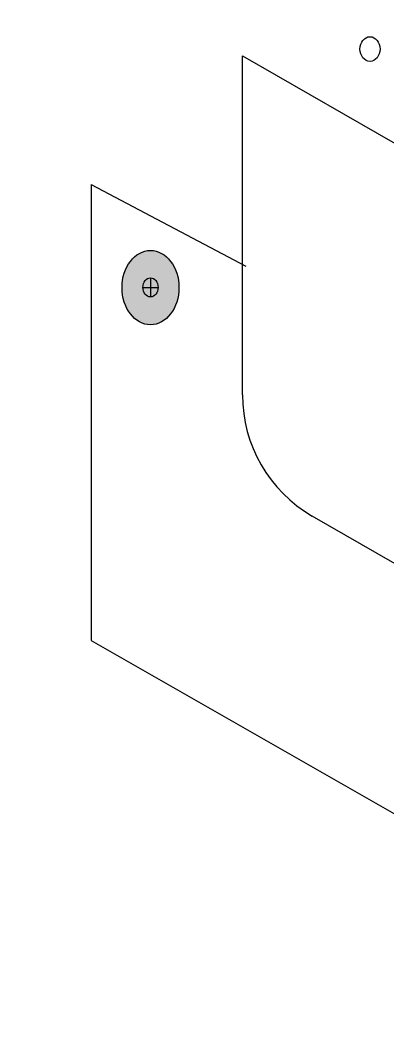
# Model space of a CAD drawing. Extents: x -1140 to 5605, y -816 to 2382.
# Drawn here: x 797.6 to 845, y 1097 to 1226.3 of the extents above; entities that cross this region are included whole.
import ezdxf

# ---------------------------------------------------------------- set-up
doc = ezdxf.new("R2010")
doc.units = 0
doc.header["$MEASUREMENT"] = 0
for name, color, linetype, lineweight in [('G-ANNO-TTLB', 7, 'Continuous', 0), ('TYVEK', 7, 'Continuous', 0), ('wall scratch', 7, 'Continuous', 0)]:
    doc.layers.add(name, color=color, linetype=linetype, lineweight=lineweight)

# ---------------------------------------------------------------- blocks, each defined once
blk = doc.blocks.new('Block_48')
at = {"layer": 'wall scratch', "color": 18, "lineweight": 25, "true_color": 0x000000}
blk.add_ellipse((842.69, 1222.57), major_axis=(0, 1.59), ratio=0.812499, dxfattribs=at)
blk = doc.blocks.new('Block_128')
at = {"layer": 'TYVEK', "color": 4, "lineweight": 25, "true_color": 0x00ffff}
blk.add_lwpolyline([(804.12, 1200.04)], dxfattribs=at)

msp = doc.modelspace()

# ---------------------------------------------------------------- hatches: boundary and pattern name
at = {"layer": 'G-ANNO-TTLB', "true_color": 0xff00ff, "transparency": 33554687}
h = msp.add_hatch(color=6, dxfattribs=at)
edge = h.paths.add_edge_path()
edge.add_spline(control_points=[(1815.43, -731.7), (1815.43, -731.7), (-1114.08, -731.7), (-1114.08, -731.7), (-1114.08, -731.7), (-1114.08, 1725.3), (-1114.08, 1725.3), (-1114.08, 1725.3), (1815.43, 1725.3), (1815.43, 1725.3), (1815.43, 1725.3), (1815.43, -731.7), (1815.43, -731.7)], knot_values=[0, 0, 0, 0, 1, 1, 1, 2, 2, 2, 3, 3, 3, 4, 4, 4, 4], degree=3, periodic=0)
edge = h.paths.add_edge_path()
edge.add_spline(control_points=[(-1105.08, 1716.3), (-1105.08, 1716.3), (-1105.08, -722.7), (-1105.08, -722.7), (-1105.08, -722.7), (1806.43, -722.7), (1806.43, -722.7), (1806.43, -722.7), (1806.43, 1716.3), (1806.43, 1716.3), (1806.43, 1716.3), (-1105.08, 1716.3), (-1105.08, 1716.3)], knot_values=[0, 0, 0, 0, 1, 1, 1, 2, 2, 2, 3, 3, 3, 4, 4, 4, 4], degree=3, periodic=0)
edge.add_line((-1105.08, 1716.3), (-1105.08, 1716.3))
at = {"layer": 'TYVEK', "true_color": 0x003b71, "transparency": 33554687}
h = msp.add_hatch(color=156, dxfattribs=at)
h.dxf.hatch_style = 2
edge = h.paths.add_edge_path()
edge.add_ellipse((814.43, 1191.88), major_axis=(0, 4.78), ratio=0.766948, start_angle=0, end_angle=360)

# ---------------------------------------------------------------- linework, layer by layer
at = {"layer": 'G-ANNO-TTLB'}
for points in [[(1815.43, -731.7), (1815.43, -731.7), (-1114.08, -731.7), (-1114.08, -731.7), (-1114.08, -731.7), (-1114.08, 1725.3), (-1114.08, 1725.3), (-1114.08, 1725.3), (1815.43, 1725.3), (1815.43, 1725.3), (1815.43, 1725.3), (1815.43, -731.7), (1815.43, -731.7)], [(-1105.08, 1716.3), (-1105.08, 1716.3), (-1105.08, -722.7), (-1105.08, -722.7), (-1105.08, -722.7), (1806.43, -722.7), (1806.43, -722.7), (1806.43, -722.7), (1806.43, 1716.3), (1806.43, 1716.3), (1806.43, 1716.3), (-1105.08, 1716.3), (-1105.08, 1716.3)]]:
    msp.add_open_spline(points, degree=3, knots=[0, 0, 0, 0, 1, 1, 1, 2, 2, 2, 3, 3, 3, 4, 4, 4, 4], dxfattribs=at)
at = {"layer": 'TYVEK', "color": 4, "lineweight": 25, "true_color": 0x00ffff}
for p, q in [((826.27, 1178.07), (826.27, 1221.69)), ((826.27, 1221.69), (848.71, 1208.83)), ((806.77, 1205.15), (826.69, 1194.62)), ((806.77, 1205.15), (806.77, 1146.48)), ((930.42, 1107.44), (835.26, 1162.49)), ((806.77, 1146.48), (970.63, 1052.87))]:
    msp.add_line(p, q, dxfattribs=at)
at = {"layer": 'TYVEK', "color": 18, "lineweight": 25, "true_color": 0x080808}
for p, q in [((814.43, 1193.14), (814.43, 1190.68)), ((813.46, 1191.91), (815.41, 1191.91))]:
    msp.add_line(p, q, dxfattribs=at)
at = {"layer": 'TYVEK', "color": 18, "lineweight": 25, "true_color": 0x000000}
msp.add_ellipse((814.43, 1191.88), major_axis=(0, 4.78), ratio=0.766948, dxfattribs=at)
at = {"layer": 'TYVEK', "color": 18, "lineweight": 25, "true_color": 0x080808}
msp.add_ellipse((814.43, 1191.91), major_axis=(0, 1.23), ratio=0.788846, dxfattribs=at)
at = {"layer": 'TYVEK', "color": 4, "lineweight": 25, "true_color": 0x00ffff}
msp.add_open_spline([(826.27, 1178.07), (826.27, 1171.65), (829.7, 1165.71), (835.26, 1162.49)], degree=3, dxfattribs=at)

# ---------------------------------------------------------------- block references
at = {"layer": 'TYVEK'}
msp.add_blockref('Block_128', (0, 0), dxfattribs=at)
at = {"layer": 'wall scratch'}
msp.add_blockref('Block_48', (0, 0), dxfattribs=at)

doc.saveas('drawing.dxf')
